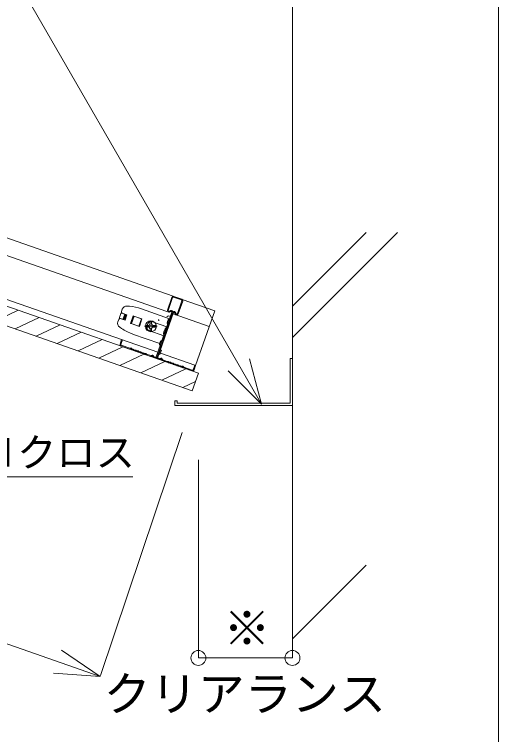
# Model space of a CAD drawing. Units: millimetres, scale not verified. Extents: x -2077 to 2023, y -1433 to 1417.
# Drawn here: x 1713.8 to 2022.6, y -874.5 to -415.4 of the extents above; entities that cross this region are included whole.
import ezdxf
from ezdxf.enums import TextEntityAlignment as Align

# ---------------------------------------------------------------- set-up
doc = ezdxf.new("R2010")
doc.units = ezdxf.units.MM
doc.header["$LTSCALE"] = 10
for name, color, linetype, lineweight in [('1-0_断面', 7, 'Continuous', 9), ('1-1_寸法', 7, 'Continuous', 9), ('1-2_文字', 7, 'Continuous', 9), ('F-0_図枠', 7, 'Continuous', 9)]:
    doc.layers.add(name, color=color, linetype=linetype, lineweight=lineweight)
doc.styles.add('ＭＳ ゴシック', font='')
doc.styles.get('ＭＳ ゴシック').set_extended_font_data('MS Gothic')

msp = doc.modelspace()

# ---------------------------------------------------------------- linework, layer by layer
at = {"layer": '1-0_断面'}
for p, q in [((1891.14, -269.17), (1891.14, -813.38)), ((1815.02, -594.98), (1487.57, -480.38)), ((1811.14, -604.86), (1487.45, -491.57)), ((1831.14, -644.07), (1487.45, -523.78)), ((1805.32, -630.79), (1568.01, -547.73)), ((1958.13, -554.41), (1891.14, -621.39)), ((1938.13, -554.41), (1891.14, -601.39)), ((1785.67, -601.35), (1787.14, -601.46)), ((1820.84, -597.09), (1841.59, -604.36)), ((1701.02, -611.24), (1716.31, -603.88)), ((1782.61, -603.35), (1782.09, -604.86)), ((1782.28, -605.83), (1785.11, -606.82)), ((1782.58, -605.88), (1785.6, -606.94)), ((1794.81, -603.06), (1812.82, -609.37)), ((1829.39, -639.22), (1841.59, -604.36)), ((1714.37, -615.91), (1729.66, -608.55)), ((1779.84, -611.28), (1780.37, -609.77)), ((1781.64, -606.13), (1780.81, -608.49)), ((1781.12, -609.13), (1783.95, -610.12)), ((1781.39, -609.28), (1784.41, -610.33)), ((1784.16, -606.49), (1783.01, -609.79)), ((1784.64, -606.65), (1783.48, -609.96)), ((1785.11, -606.82), (1783.95, -610.12)), ((1785.6, -606.94), (1784.41, -610.33)), ((1790.19, -607.8), (1788.54, -612.52)), ((1812.37, -607.62), (1813.32, -607.95)), ((1838.11, -614.3), (1814.99, -606.21)), ((1727.72, -620.59), (1743.01, -613.22)), ((1780.98, -614.75), (1782.2, -615.58)), ((1796.85, -614.15), (1804.85, -614.15)), ((1797.89, -613.65), (1799.35, -613.65)), ((1797.89, -614.65), (1799.35, -614.65)), ((1799.02, -612.48), (1798.36, -614.37)), ((1800.35, -612.65), (1800.35, -611.19)), ((1801.35, -612.65), (1801.35, -611.19)), ((1801.82, -611.34), (1811.01, -614.56)), ((1802.35, -613.65), (1803.8, -613.65)), ((1802.35, -614.65), (1803.8, -614.65)), ((1741.07, -625.26), (1756.36, -617.9)), ((1789.19, -619.11), (1806.55, -625.18)), ((1809.02, -620.22), (1799.58, -616.92)), ((1800.35, -617.11), (1800.35, -615.65)), ((1801.35, -617.11), (1801.35, -615.65)), ((1754.41, -629.93), (1769.71, -622.57)), ((1767.76, -634.6), (1783.05, -627.24)), ((1806.02, -628.81), (1807.62, -629.37)), ((1781.11, -639.27), (1796.4, -631.91)), ((1805.03, -631.64), (1806.63, -632.2)), ((1806.63, -632.2), (1807.62, -629.37)), ((1828.92, -639.05), (1806.93, -631.35)), ((1794.46, -643.95), (1809.75, -636.58)), ((1807.81, -648.62), (1823.1, -641.26)), ((1821.16, -653.29), (1829.28, -649.38))]:
    msp.add_line(p, q, dxfattribs=at)
for points in [[(1831.14, -644.07), (1827.17, -655.39), (1487.45, -536.49)], [(1788.31, -612.5), (1787.84, -612.33), (1789.53, -607.52), (1790, -607.68)]]:
    msp.add_lwpolyline(points, dxfattribs=at)
for points in [[(1788.31, -612.5), (1793.5, -614.31), (1795.19, -609.5), (1790, -607.68)], [(1788.33, -612.45), (1793.14, -614.13), (1794.79, -609.41), (1789.98, -607.73)]]:
    msp.add_lwpolyline(points, close=True, dxfattribs=at)
for centre, radius in [((1800.85, -614.15), 3.5), ((1800.8, -614.77), 1.06)]:
    msp.add_circle(centre, radius, dxfattribs=at)
for centre, radius, start, end in [((1785.45, -604.34), 3, 85.71, 160.7099), ((1782.11, -606.3), 0.5, 70.71, 160.7099), ((1782.84, -605.12), 0.8, 160.7099, 250.7099), ((1784.9, -631.38), 30, 70.71, 85.71), ((1781.12, -610.03), 0.8, 70.71, 160.7099), ((1781.29, -608.66), 0.5, 160.7099, 250.7099), ((1805.39, -610.48), 0.5, 340.7099, 70.71), ((1812.04, -608.56), 1, 70.71, 160.7099), ((1814.14, -611.95), 2.9, 119.1014, 204.3128), ((1814.14, -611.95), 2.9, 117.1071, 119.1014), ((1782.67, -612.27), 3, 160.7099, 235.7099), ((1800.85, -614.15), 3, 170.4059, 189.5941), ((1800.25, -615.03), 2, 160.7099, 250.7099), ((1800.91, -613.14), 2, 62.9535, 160.7099), ((1799.35, -612.65), 1, 270, 0), ((1799.35, -615.65), 1, 0, 90), ((1800.85, -614.15), 3, 80.4059, 99.5941), ((1802.35, -612.65), 1, 180, 270), ((1802.35, -615.65), 1, 90, 180), ((1800.85, -614.15), 3, 350.4059, 9.5941), ((1814.95, -619.12), 6.03, 130.8471, 190.5728), ((1799.1, -590.79), 30, 235.7099, 250.7099), ((1800.85, -614.15), 3, 260.4059, 279.5941), ((1809.35, -625.63), 2.9, 117.1071, 204.3128)]:
    msp.add_arc(centre, radius, start, end, dxfattribs=at)
at = {"layer": '1-1_寸法'}
for p, q in [((1814.24, -595.77), (1811.4, -603.89)), ((1811.87, -604.06), (1814.71, -595.94)), ((1815.35, -595.63), (1820.35, -597.38)), ((1815.52, -595.16), (1820.52, -596.91)), ((1817.82, -606.14), (1820.66, -598.02)), ((1821.13, -598.19), (1818.29, -606.3)), ((1814.3, -605.15), (1804.33, -633.62)), ((1814.77, -605.31), (1804.8, -633.79)), ((1815.24, -605.48), (1805.28, -633.95)), ((1812.59, -604.66), (1813.53, -604.21)), ((1812.78, -605.12), (1813.75, -604.66)), ((1816.45, -606.41), (1815.98, -605.44)), ((1816.89, -606.17), (1816.43, -605.22)), ((1814.43, -606.29), (1804.8, -633.79)), ((1781.21, -625.53), (1782.2, -622.7)), ((1782.67, -622.86), (1781.68, -625.7)), ((1782.2, -622.7), (1782.67, -622.86)), ((1781.82, -626.81), (1787.23, -628.7)), ((1781.99, -626.33), (1787.39, -628.23)), ((1787.72, -628.13), (1787.55, -628.22)), ((1787.94, -628.58), (1787.76, -628.67)), ((1788.2, -628.68), (1788.29, -628.85)), ((1788.74, -628.63), (1788.65, -628.46)), ((1789, -628.79), (1788.85, -628.74)), ((1788.84, -629.26), (1788.69, -629.21)), ((1789.91, -629.63), (1790.44, -629.82)), ((1790.07, -629.16), (1790.61, -629.35)), ((1792.05, -630.38), (1791.51, -630.2)), ((1791.68, -629.72), (1792.21, -629.91)), ((1793.65, -630.95), (1793.12, -630.76)), ((1793.28, -630.29), (1793.82, -630.47)), ((1794.72, -631.32), (1795.26, -631.51)), ((1794.89, -630.85), (1795.42, -631.04)), ((1796.86, -632.07), (1796.32, -631.88)), ((1796.49, -631.41), (1797.03, -631.6)), ((1797.93, -632.44), (1800.64, -633.39)), ((1800.82, -632.92), (1798.09, -631.97)), ((1801.15, -632.89), (1801.36, -632.77)), ((1801.62, -633.2), (1801.41, -633.32)), ((1802.19, -633.4), (1802.28, -633.62)), ((1802.75, -633.45), (1802.66, -633.22)), ((1802.82, -634.16), (1803.53, -634.4)), ((1803.7, -633.93), (1802.99, -633.68)), ((1806.12, -635.31), (1805.42, -635.06)), ((1805.58, -634.59), (1806.29, -634.84)), ((1806.63, -634.81), (1806.83, -634.68)), ((1807.09, -635.11), (1806.88, -635.24)), ((1807.67, -635.31), (1807.75, -635.54)), ((1808.22, -635.36), (1808.14, -635.14)), ((1811.02, -637.02), (1808.31, -636.08)), ((1808.46, -635.6), (1811.18, -636.55)), ((1812.09, -637.4), (1812.62, -637.59)), ((1812.79, -637.11), (1812.25, -636.93)), ((1813.69, -637.96), (1814.23, -638.15)), ((1814.39, -637.68), (1813.86, -637.49)), ((1816, -638.24), (1815.46, -638.05)), ((1891.14, -634.79), (1891.14, -664.79)), ((1815.3, -638.52), (1815.83, -638.71)), ((1816.9, -639.08), (1817.44, -639.27)), ((1817.6, -638.8), (1817.07, -638.61)), ((1818.51, -639.64), (1819.04, -639.83)), ((1819.21, -639.36), (1818.67, -639.17)), ((1820.11, -640.21), (1820.26, -640.26)), ((1820.27, -639.73), (1820.43, -639.79)), ((1820.58, -639.78), (1820.75, -639.7)), ((1820.97, -640.15), (1820.8, -640.23)), ((1821.24, -640.24), (1821.32, -640.41)), ((1821.69, -640.02), (1821.77, -640.2)), ((1828.81, -643.25), (1821.72, -640.77)), ((1827.29, -642.19), (1821.89, -640.3)), ((1828.92, -639.05), (1827.93, -641.88)), ((1828.4, -642.05), (1829.39, -639.22)), ((1829.39, -639.22), (1828.92, -639.05)), ((1816.14, -661.79), (1817.64, -661.79)), ((1816.14, -661.79), (1816.14, -664.79)), ((1891.14, -664.79), (1816.14, -664.79)), ((1817.64, -661.79), (1817.64, -663.29)), ((1889.64, -663.29), (1817.64, -663.29))]:
    msp.add_line(p, q, dxfattribs=at)
msp.add_lwpolyline([(1889.64, -663.29), (1889.64, -634.79), (1891.14, -634.79)], dxfattribs=at)
for centre, radius, start, end in [((1815.19, -596.1), 1, 70.71, 160.7099), ((1815.19, -596.1), 0.5, 70.71, 160.7099), ((1820.19, -597.85), 0.5, 340.7099, 70.71), ((1820.19, -597.85), 1, 340.7099, 70.71), ((1812.35, -604.22), 1, 160.7099, 295.7099), ((1812.35, -604.22), 0.5, 160.7099, 298.5579), ((1813.92, -605.02), 0.9, 340.7099, 115.71), ((1813.92, -605.02), 0.4, 340.7099, 115.71), ((1815.62, -605.61), 0.9, 25.7099, 160.7099), ((1815.62, -605.61), 0.4, 25.7099, 160.7099), ((1817.35, -605.97), 1, 205.7099, 340.7099), ((1817.35, -605.97), 0.5, 202.862, 340.7099), ((1782.15, -625.86), 1, 160.7099, 250.7099), ((1782.15, -625.86), 0.5, 160.7099, 250.7099), ((1787.46, -628.04), 0.7, 250.7099, 295.7099), ((1787.46, -628.04), 0.2, 250.7099, 295.7099), ((1788.02, -628.76), 0.7, 25.7099, 115.71), ((1788.02, -628.76), 0.2, 25.7099, 115.71), ((1788.92, -628.55), 0.7, 205.7099, 250.7099), ((1788.92, -628.55), 0.2, 205.7099, 250.7099), ((1789.07, -628.6), 0.2, 250.7099, 289.6524), ((1789.37, -629.45), 0.7, 31.7675, 109.6524), ((1789.07, -628.6), 0.7, 250.7099, 289.6524), ((1789.37, -629.45), 0.2, 33.8401, 109.6524), ((1790.14, -628.97), 0.7, 211.7675, 250.7099), ((1790.14, -628.97), 0.2, 211.7675, 250.7099), ((1790.67, -629.16), 0.7, 250.7099, 289.6524), ((1790.67, -629.16), 0.2, 250.7099, 289.6524), ((1790.98, -630.01), 0.7, 31.7675, 109.6524), ((1790.98, -630.01), 0.2, 31.7675, 107.5798), ((1791.74, -629.54), 0.7, 211.7675, 250.7099), ((1791.74, -629.54), 0.2, 211.7675, 250.7099), ((1792.28, -629.72), 0.7, 250.7099, 289.6524), ((1792.28, -629.72), 0.2, 250.7099, 289.6524), ((1792.58, -630.57), 0.7, 31.7675, 109.6524), ((1792.58, -630.57), 0.2, 31.7675, 107.5798), ((1793.35, -630.1), 0.7, 211.7675, 250.7099), ((1793.35, -630.1), 0.2, 211.7675, 250.7099), ((1793.88, -630.29), 0.7, 250.7099, 289.6524), ((1793.88, -630.29), 0.2, 250.7099, 289.6524), ((1794.19, -631.13), 0.7, 31.7675, 109.6524), ((1794.19, -631.13), 0.2, 31.7675, 107.5798), ((1794.95, -630.66), 0.7, 211.7675, 250.7099), ((1794.95, -630.66), 0.2, 211.7675, 250.7099), ((1795.49, -630.85), 0.7, 250.7099, 289.6524), ((1795.49, -630.85), 0.2, 250.7099, 289.6524), ((1795.79, -631.69), 0.7, 31.7675, 109.6524), ((1795.79, -631.69), 0.2, 31.7675, 107.5798), ((1796.56, -631.22), 0.7, 211.7675, 250.7099), ((1796.56, -631.22), 0.2, 211.7675, 250.7099), ((1797.09, -631.41), 0.7, 250.7099, 289.6524), ((1797.09, -631.41), 0.2, 250.7099, 289.6524), ((1797.4, -632.26), 0.7, 31.7675, 109.6524), ((1797.4, -632.26), 0.2, 31.7675, 107.5798), ((1798.16, -631.78), 0.7, 211.7675, 250.7099), ((1798.16, -631.78), 0.2, 211.7675, 250.7099), ((1800.95, -632.55), 0.9, 250.7099, 300.7099), ((1800.95, -632.55), 0.4, 250.7099, 300.7099), ((1801.82, -633.54), 0.9, 20.7099, 120.71), ((1801.82, -633.54), 0.4, 20.7099, 120.71), ((1803.12, -633.31), 0.4, 200.7099, 250.7099), ((1803.12, -633.31), 0.9, 200.7099, 250.7099), ((1803.86, -633.46), 1, 250.7099, 340.7099), ((1803.86, -633.46), 0.5, 250.7099, 340.7099), ((1805.75, -634.12), 1, 160.7099, 250.7099), ((1805.75, -634.12), 0.5, 160.7099, 250.7099), ((1806.42, -634.46), 0.9, 250.7099, 300.7099), ((1806.42, -634.46), 0.4, 250.7099, 300.7099), ((1807.29, -635.46), 0.9, 20.7099, 120.71), ((1807.29, -635.46), 0.4, 20.7099, 120.71), ((1808.6, -635.22), 0.9, 200.7099, 250.7099), ((1808.6, -635.22), 0.4, 200.7099, 250.7099), ((1811.25, -636.36), 0.7, 250.7099, 289.6524), ((1811.25, -636.36), 0.2, 250.7099, 289.6524), ((1811.55, -637.21), 0.7, 31.7675, 109.6524), ((1811.55, -637.21), 0.2, 33.8401, 109.6524), ((1812.32, -636.74), 0.7, 211.7675, 250.7099), ((1812.32, -636.74), 0.2, 211.7675, 250.7099), ((1812.85, -636.93), 0.7, 250.7099, 289.6524), ((1812.85, -636.93), 0.2, 250.7099, 289.6524), ((1813.16, -637.77), 0.7, 31.7675, 109.6524), ((1813.16, -637.77), 0.2, 33.8401, 109.6524), ((1813.92, -637.3), 0.7, 211.7675, 250.7099), ((1813.92, -637.3), 0.2, 211.7675, 250.7099), ((1814.46, -637.49), 0.7, 250.7099, 289.6524), ((1814.46, -637.49), 0.2, 250.7099, 289.6524), ((1814.76, -638.33), 0.7, 31.7675, 109.6524), ((1814.76, -638.33), 0.2, 33.8401, 109.6524), ((1815.53, -637.86), 0.2, 211.7675, 250.7099), ((1815.53, -637.86), 0.7, 211.7675, 250.7099), ((1816.06, -638.05), 0.7, 250.7099, 289.6524), ((1816.06, -638.05), 0.2, 250.7099, 289.6524), ((1816.37, -638.9), 0.7, 31.7675, 109.6524), ((1816.37, -638.9), 0.2, 33.8401, 109.6524), ((1817.13, -638.42), 0.7, 211.7675, 250.7099), ((1817.13, -638.42), 0.2, 211.7675, 250.7099), ((1817.67, -638.61), 0.7, 250.7099, 289.6524), ((1817.67, -638.61), 0.2, 250.7099, 289.6524), ((1817.97, -639.46), 0.7, 31.7675, 109.6524), ((1817.97, -639.46), 0.2, 33.8401, 109.6524), ((1818.74, -638.98), 0.7, 211.7675, 250.7099), ((1818.74, -638.98), 0.2, 211.7675, 250.7099), ((1819.27, -639.17), 0.7, 250.7099, 289.6524), ((1819.27, -639.17), 0.2, 250.7099, 289.6524), ((1819.58, -640.02), 0.7, 31.7675, 109.6524), ((1819.58, -640.02), 0.2, 31.7675, 107.5798), ((1820.34, -639.55), 0.7, 211.7675, 250.7099), ((1820.34, -639.55), 0.2, 211.7675, 250.7099), ((1820.49, -639.6), 0.7, 250.7099, 295.7099), ((1820.49, -639.6), 0.2, 250.7099, 295.7099), ((1821.06, -640.33), 0.7, 25.7099, 115.71), ((1821.06, -640.33), 0.2, 25.7099, 115.71), ((1821.95, -640.11), 0.7, 205.7099, 250.7099), ((1821.95, -640.11), 0.2, 205.7099, 250.7099), ((1827.46, -641.72), 1, 250.7099, 340.7099), ((1827.46, -641.72), 0.5, 250.7099, 340.7099)]:
    msp.add_arc(centre, radius, start, end, dxfattribs=at)
at = {"layer": '1-2_文字'}
for p, q in [((1871.44, -663.84), (1863.68, -634.86)), ((1871.44, -663.84), (1850.23, -642.63)), ((1768.82, -836.83), (1820.71, -681.92)), ((1831.14, -825.65), (1831.14, -699.29)), ((1665.01, -710.21), (1789.35, -710.21)), ((1891.14, -825.65), (1891.14, -750.68)), ((1938.13, -766.38), (1891.14, -813.37)), ((1831.14, -825.65), (1891.14, -825.65)), ((1768.59, -837.5), (1738.67, -835.25))]:
    msp.add_line(p, q, dxfattribs=at)
for points in [[(1881.77, -302.36), (1662.74, -302.36), (1871.44, -663.84)], [(1499, -743.14), (1768.59, -837.5), (1743.8, -820.6)]]:
    msp.add_lwpolyline(points, dxfattribs=at)
for centre in [(1831.14, -825.65), (1891.14, -825.65)]:
    msp.add_circle(centre, 4.77, dxfattribs=at)
at = {"layer": 'F-0_図枠'}
msp.add_line((2022.57, -1432.82), (2022.57, 1417.18), dxfattribs=at)

# ---------------------------------------------------------------- texts
at = {"layer": '1-2_文字', "style": 'ＭＳ ゴシック'}
for s, height, p in [('ＤＨクロス', 18.33, (1665.61, -709.28)), ('※', 21.99, (1847.11, -824.29)), ('クリアランス', 21.99, (1770.73, -866.05))]:
    msp.add_text(s, height=height, dxfattribs=at).set_placement(p, align=Align.BOTTOM_LEFT)

doc.saveas('drawing.dxf')
